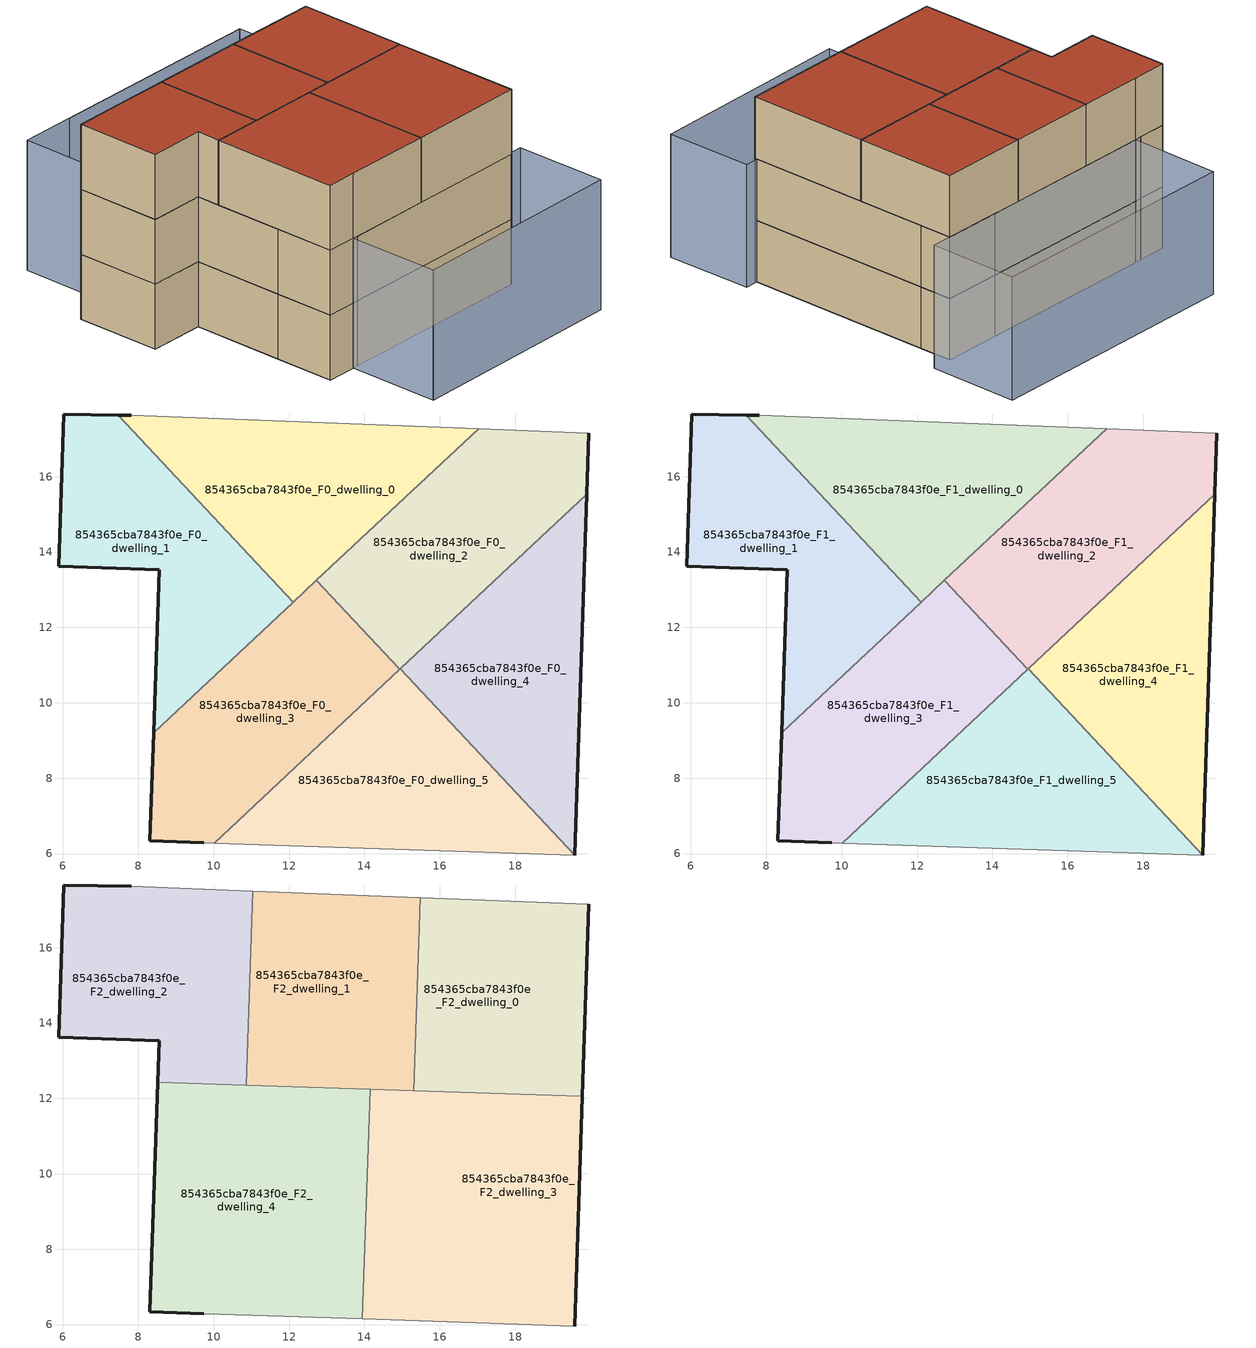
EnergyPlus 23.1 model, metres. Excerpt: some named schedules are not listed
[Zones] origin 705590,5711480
854365cba7843f0e_F0_dwelling_0
 floor ground (EU_floor_Construction): 17.03,17.27 7.82,17.62 7.47,17.63 12.11,12.67 z0
 wall outside (EU_wall_Construction): 7.47,17.63 7.82,17.62 z0:3
 wall to 854365cba7843f0e_F0_dwelling_1 (EU_wall_Construction): 12.11,12.67 7.47,17.63 z0:3
 wall adiabatic (EU_wall_Construction): 7.82,17.62 17.03,17.27 z0:3
 wall to 854365cba7843f0e_F0_dwelling_2 (EU_wall_Construction): 17.03,17.27 12.73,13.25 z0:3
 wall to 854365cba7843f0e_F0_dwelling_3 (EU_wall_Construction): 12.73,13.25 12.11,12.67 z0:3
854365cba7843f0e_F0_dwelling_1
 floor ground (EU_floor_Construction): 12.11,12.67 7.47,17.63 6.02,17.66 5.89,13.63 8.55,13.53 8.41,9.21 z0
 wall outside (EU_wall_Construction): 8.41,9.21 8.55,13.53 5.89,13.63 6.02,17.66 7.47,17.63 z0:3
 wall to 854365cba7843f0e_F0_dwelling_3 (EU_wall_Construction): 12.11,12.67 8.41,9.21 z0:3
854365cba7843f0e_F0_dwelling_2
 floor ground (EU_floor_Construction): 19.9,15.53 19.95,17.16 17.03,17.27 12.72,13.25 14.94,10.88 z0
 wall outside (EU_wall_Construction): 19.95,17.16 19.9,15.53 z0:3
 wall to 854365cba7843f0e_F0_dwelling_3 (EU_wall_Construction): 14.94,10.88 12.72,13.25 z0:3
 wall adiabatic (EU_wall_Construction): 17.03,17.27 19.95,17.16 z0:3
 wall to 854365cba7843f0e_F0_dwelling_4 (EU_wall_Construction): 19.9,15.53 14.96,10.9 z0:3
 wall to 854365cba7843f0e_F0_dwelling_5 (EU_wall_Construction): 14.96,10.9 14.94,10.88 z0:3
854365cba7843f0e_F0_dwelling_3
 floor ground (EU_floor_Construction): 14.94,10.88 12.72,13.25 8.41,9.21 8.31,6.34 9.74,6.29 10.01,6.28 z0
 wall outside (EU_wall_Construction): 9.74,6.29 8.31,6.34 8.41,9.21 z0:3
 wall adiabatic (EU_wall_Construction): 10.01,6.28 9.74,6.29 z0:3
 wall to 854365cba7843f0e_F0_dwelling_5 (EU_wall_Construction): 14.94,10.88 10.01,6.28 z0:3
854365cba7843f0e_F0_dwelling_4
 floor ground (EU_floor_Construction): 19.58,5.96 19.9,15.53 14.96,10.9 z0
 wall outside (EU_wall_Construction): 19.9,15.53 19.58,5.96 z0:3
 wall to 854365cba7843f0e_F0_dwelling_5 (EU_wall_Construction): 19.58,5.96 14.96,10.9 z0:3
854365cba7843f0e_F0_dwelling_5
 floor ground (EU_floor_Construction): 19.58,5.96 14.96,10.9 10.01,6.28 z0
 wall adiabatic (EU_wall_Construction): 19.58,5.96 10.01,6.28 z0:3
854365cba7843f0e_F1_dwelling_0
 floor to 854365cba7843f0e_F0_dwelling_0 (EU_floor_Construction): 17.03,17.27 7.82,17.62 7.47,17.63 12.11,12.67 z3
 wall outside (EU_wall_Construction): 7.47,17.63 7.82,17.62 z3:6
 wall to 854365cba7843f0e_F1_dwelling_1 (EU_wall_Construction): 12.11,12.67 7.47,17.63 z3:6
 wall adiabatic (EU_wall_Construction): 7.82,17.62 17.03,17.27 z3:6
 wall to 854365cba7843f0e_F1_dwelling_2 (EU_wall_Construction): 17.03,17.27 12.73,13.25 z3:6
 wall to 854365cba7843f0e_F1_dwelling_3 (EU_wall_Construction): 12.73,13.25 12.11,12.67 z3:6
854365cba7843f0e_F1_dwelling_1
 floor to 854365cba7843f0e_F0_dwelling_1 (EU_floor_Construction): 12.11,12.67 7.47,17.63 6.02,17.66 5.89,13.63 8.55,13.53 8.41,9.21 z3
 wall outside (EU_wall_Construction): 8.41,9.21 8.55,13.53 5.89,13.63 6.02,17.66 7.47,17.63 z3:6
 wall to 854365cba7843f0e_F1_dwelling_3 (EU_wall_Construction): 12.11,12.67 8.41,9.21 z3:6
854365cba7843f0e_F1_dwelling_2
 floor to 854365cba7843f0e_F0_dwelling_2 (EU_floor_Construction): 19.9,15.53 19.95,17.16 17.03,17.27 12.72,13.25 14.94,10.88 z3
 wall outside (EU_wall_Construction): 19.95,17.16 19.9,15.53 z3:6
 wall to 854365cba7843f0e_F1_dwelling_3 (EU_wall_Construction): 14.94,10.88 12.72,13.25 z3:6
 wall adiabatic (EU_wall_Construction): 17.03,17.27 19.95,17.16 z3:6
 wall to 854365cba7843f0e_F1_dwelling_4 (EU_wall_Construction): 19.9,15.53 14.96,10.9 z3:6
 wall to 854365cba7843f0e_F1_dwelling_5 (EU_wall_Construction): 14.96,10.9 14.94,10.88 z3:6
854365cba7843f0e_F1_dwelling_3
 floor to 854365cba7843f0e_F0_dwelling_3 (EU_floor_Construction): 14.94,10.88 12.72,13.25 8.41,9.21 8.31,6.34 9.74,6.29 10.01,6.28 z3
 wall outside (EU_wall_Construction): 9.74,6.29 8.31,6.34 8.41,9.21 z3:6
 wall adiabatic (EU_wall_Construction): 10.01,6.28 9.74,6.29 z3:6
 wall to 854365cba7843f0e_F1_dwelling_5 (EU_wall_Construction): 14.94,10.88 10.01,6.28 z3:6
854365cba7843f0e_F1_dwelling_4
 floor to 854365cba7843f0e_F0_dwelling_4 (EU_floor_Construction): 19.58,5.96 19.9,15.53 14.96,10.9 z3
 wall outside (EU_wall_Construction): 19.9,15.53 19.58,5.96 z3:6
 wall to 854365cba7843f0e_F1_dwelling_5 (EU_wall_Construction): 19.58,5.96 14.96,10.9 z3:6
854365cba7843f0e_F1_dwelling_5
 floor to 854365cba7843f0e_F0_dwelling_5 (EU_floor_Construction): 19.58,5.96 14.96,10.9 10.01,6.28 z3
 wall adiabatic (EU_wall_Construction): 19.58,5.96 10.01,6.28 z3:6
854365cba7843f0e_F2_dwelling_0
 floor to 854365cba7843f0e_F1_dwelling_2 (EU_floor_Construction): 19.9,15.53 19.95,17.16 17.03,17.27 15.43,15.78 15.31,12.2 16.31,12.17 z6
 floor to 854365cba7843f0e_F1_dwelling_0 (EU_floor_Construction): 17.03,17.27 15.48,17.33 15.43,15.78 z6
 floor to 854365cba7843f0e_F1_dwelling_4 (EU_floor_Construction): 19.78,12.05 19.9,15.53 16.31,12.17 z6
 wall outside (EU_wall_Construction): 19.95,17.16 19.78,12.05 z6:9
 wall to 854365cba7843f0e_F2_dwelling_1 (EU_wall_Construction): 15.31,12.2 15.48,17.33 z6:9
 wall adiabatic (EU_wall_Construction): 15.48,17.33 19.95,17.16 z6:9
 wall to 854365cba7843f0e_F2_dwelling_3 (EU_wall_Construction): 19.78,12.05 15.31,12.2 z6:9
 roof outside (EU_roof_Construction): 19.95,17.16 19.78,12.05 15.31,12.2 15.48,17.33 z9
854365cba7843f0e_F2_dwelling_1
 floor to 854365cba7843f0e_F1_dwelling_0 (EU_floor_Construction): 15.43,15.78 15.48,17.33 11.03,17.5 10.91,13.95 12.11,12.67 z6
 floor to 854365cba7843f0e_F1_dwelling_2 (EU_floor_Construction): 15.31,12.2 15.43,15.78 12.73,13.25 13.65,12.26 z6
 floor to 854365cba7843f0e_F1_dwelling_3 (EU_floor_Construction): 13.65,12.26 12.73,13.25 11.74,12.32 z6
 floor to 854365cba7843f0e_F1_dwelling_1 (EU_floor_Construction): 12.11,12.67 10.91,13.95 10.86,12.35 11.74,12.32 z6
 wall to 854365cba7843f0e_F2_dwelling_2 (EU_wall_Construction): 10.86,12.35 11.03,17.5 z6:9
 wall adiabatic (EU_wall_Construction): 11.03,17.5 15.48,17.33 z6:9
 wall to 854365cba7843f0e_F2_dwelling_4 (EU_wall_Construction): 14.15,12.24 10.86,12.35 z6:9
 wall to 854365cba7843f0e_F2_dwelling_3 (EU_wall_Construction): 15.31,12.2 14.15,12.24 z6:9
 roof outside (EU_roof_Construction): 15.48,17.33 15.31,12.2 10.86,12.35 11.03,17.5 z9
854365cba7843f0e_F2_dwelling_2
 floor to 854365cba7843f0e_F1_dwelling_1 (EU_floor_Construction): 10.86,12.35 10.91,13.95 7.47,17.63 6.02,17.66 5.89,13.63 8.55,13.53 8.52,12.43 z6
 floor to 854365cba7843f0e_F1_dwelling_0 (EU_floor_Construction): 10.91,13.95 11.03,17.5 7.82,17.62 7.47,17.63 z6
 wall outside (EU_wall_Construction): 8.52,12.43 8.55,13.53 5.89,13.63 6.02,17.66 7.82,17.62 z6:9
 wall adiabatic (EU_wall_Construction): 7.82,17.62 11.03,17.5 z6:9
 wall to 854365cba7843f0e_F2_dwelling_4 (EU_wall_Construction): 10.86,12.35 8.52,12.43 z6:9
 roof outside (EU_roof_Construction): 11.03,17.5 10.86,12.35 8.52,12.43 8.55,13.53 5.89,13.63 6.02,17.66 7.82,17.62 z9
854365cba7843f0e_F2_dwelling_3
 floor to 854365cba7843f0e_F1_dwelling_4 (EU_floor_Construction): 19.58,5.96 19.78,12.05 16.31,12.17 14.96,10.9 z6
 floor to 854365cba7843f0e_F1_dwelling_5 (EU_floor_Construction): 19.58,5.96 14.96,10.9 14.08,10.08 13.94,6.15 z6
 floor to 854365cba7843f0e_F1_dwelling_3 (EU_floor_Construction): 14.93,10.88 14.13,11.74 14.08,10.08 z6
 floor to 854365cba7843f0e_F1_dwelling_2 (EU_floor_Construction): 16.31,12.17 14.15,12.24 14.13,11.74 14.93,10.88 z6
 wall outside (EU_wall_Construction): 19.78,12.05 19.58,5.96 z6:9
 wall to 854365cba7843f0e_F2_dwelling_4 (EU_wall_Construction): 13.94,6.15 14.15,12.24 z6:9
 wall adiabatic (EU_wall_Construction): 19.58,5.96 13.94,6.15 z6:9
 roof outside (EU_roof_Construction): 19.78,12.05 19.58,5.96 13.94,6.15 14.15,12.24 z9
854365cba7843f0e_F2_dwelling_4
 floor to 854365cba7843f0e_F1_dwelling_3 (EU_floor_Construction): 14.08,10.08 14.13,11.74 13.65,12.26 11.74,12.32 8.41,9.21 8.31,6.34 9.74,6.29 10.01,6.28 z6
 floor to 854365cba7843f0e_F1_dwelling_1 (EU_floor_Construction): 11.74,12.32 8.52,12.43 8.41,9.21 z6
 floor to 854365cba7843f0e_F1_dwelling_5 (EU_floor_Construction): 13.94,6.15 14.08,10.08 10.01,6.28 z6
 floor to 854365cba7843f0e_F1_dwelling_2 (EU_floor_Construction): 14.13,11.74 14.15,12.24 13.65,12.26 z6
 wall outside (EU_wall_Construction): 9.74,6.29 8.31,6.34 8.52,12.43 z6:9
 wall adiabatic (EU_wall_Construction): 13.94,6.15 9.74,6.29 z6:9
 roof outside (EU_roof_Construction): 14.15,12.24 13.94,6.15 9.74,6.29 8.31,6.34 8.52,12.43 z9
shading: 21.07,21.59 10.61,22 / 9.63,1.98 20.15,1.72 / 20.15,1.72 9.63,1.98 / 9.63,1.98 9.74,6.32 / 9.74,6.32 20.26,6.06 / 20.26,6.06 20.15,1.72 / 20.96,17.12 7.82,17.62 / 7.82,17.62 7.99,22.1 / 7.99,22.1 21.13,21.6 / 21.13,21.6 20.96,17.12 z0:6
[Building]
EU S2 Campaign: North Axis=0; Terrain=City; Solar Distribution=FullExterior
[Site:Location]
London: Latitude=51.5; Longitude=-0.5; Time Zone=0; Elevation=25
[SizingPeriod:WeatherFileDays]
AnnualSizingPeriod: Begin Month=1; Begin Day of Month=1; End Month=12; End Day of Month=31; Day of Week for Start Day=Monday; Use Weather File Daylight Saving Period=No; Use Weather File Rain and Snow Indicators=No
[MATERIAL]
EU_InternalMass_Material: Roughness=MediumRough; Thickness=0.1; Conductivity=1; Density=1800; Specific Heat=900; Thermal Absorptance=0.9; Solar Absorptance=0.7; Visible Absorptance=0.7
[MATERIAL:NOMASS] Roughness=MediumRough; Thermal Absorptance=0.9; Solar Absorptance=0.7; Visible Absorptance=0.7
Name | Thermal Resistance
EU_wall_NoMass | 1.04674
EU_roof_NoMass | 4.32442
EU_floor_NoMass | 2.04616
[CONSTRUCTION]
EU_wall_Construction: EU_wall_NoMass
EU_roof_Construction: EU_roof_NoMass
EU_floor_Construction: EU_floor_NoMass
EU_InternalMass_Construction: EU_InternalMass_Material
[ZONE] Type=1; Multiplier=1; Ceiling Height=autocalculate; Floor Area=autocalculate; Part of Total Floor Area=Yes
Name | Volume
854365cba7843f0e_F0_dwelling_0; 854365cba7843f0e_F1_dwelling_0 | 68.7231
854365cba7843f0e_F2_dwelling_0 | 68.7305
854365cba7843f0e_F0_dwelling_1; 854365cba7843f0e_F1_dwelling_1 | 68.7209
854365cba7843f0e_F2_dwelling_1 | 68.7319
854365cba7843f0e_F0_dwelling_2; 854365cba7843f0e_F1_dwelling_2 | 68.7224
854365cba7843f0e_F2_dwelling_2 | 68.7275
854365cba7843f0e_F0_dwelling_3; 854365cba7843f0e_F1_dwelling_3 | 68.7253
854365cba7843f0e_F2_dwelling_3 | 103.074
854365cba7843f0e_F0_dwelling_4; 854365cba7843f0e_F1_dwelling_4 | 68.7144
854365cba7843f0e_F2_dwelling_4 | 103.069
854365cba7843f0e_F0_dwelling_5; 854365cba7843f0e_F1_dwelling_5 | 68.729
[INTERNALMASS] Construction=EU_InternalMass_Construction
Name | Zone or ZoneList | Surface Area
854365cba7843f0e_F0_dwelling_0_EU_InternalMass | 854365cba7843f0e_F0_dwelling_0 | 22.908
854365cba7843f0e_F0_dwelling_1_EU_InternalMass | 854365cba7843f0e_F0_dwelling_1 | 22.9067
854365cba7843f0e_F0_dwelling_2_EU_InternalMass | 854365cba7843f0e_F0_dwelling_2 | 22.9073
854365cba7843f0e_F0_dwelling_3_EU_InternalMass | 854365cba7843f0e_F0_dwelling_3 | 22.9086
854365cba7843f0e_F0_dwelling_4_EU_InternalMass | 854365cba7843f0e_F0_dwelling_4 | 22.9073
854365cba7843f0e_F0_dwelling_5_EU_InternalMass | 854365cba7843f0e_F0_dwelling_5 | 22.9073
854365cba7843f0e_F1_dwelling_0_EU_InternalMass | 854365cba7843f0e_F1_dwelling_0 | 22.908
854365cba7843f0e_F1_dwelling_1_EU_InternalMass | 854365cba7843f0e_F1_dwelling_1 | 22.9067
854365cba7843f0e_F1_dwelling_2_EU_InternalMass | 854365cba7843f0e_F1_dwelling_2 | 22.9073
854365cba7843f0e_F1_dwelling_3_EU_InternalMass | 854365cba7843f0e_F1_dwelling_3 | 22.9086
854365cba7843f0e_F1_dwelling_4_EU_InternalMass | 854365cba7843f0e_F1_dwelling_4 | 22.9073
854365cba7843f0e_F1_dwelling_5_EU_InternalMass | 854365cba7843f0e_F1_dwelling_5 | 22.9073
854365cba7843f0e_F2_dwelling_0_EU_InternalMass | 854365cba7843f0e_F2_dwelling_0 | 22.9103
854365cba7843f0e_F2_dwelling_1_EU_InternalMass | 854365cba7843f0e_F2_dwelling_1 | 22.9103
854365cba7843f0e_F2_dwelling_2_EU_InternalMass | 854365cba7843f0e_F2_dwelling_2 | 22.9089
854365cba7843f0e_F2_dwelling_3_EU_InternalMass | 854365cba7843f0e_F2_dwelling_3 | 34.358
854365cba7843f0e_F2_dwelling_4_EU_InternalMass | 854365cba7843f0e_F2_dwelling_4 | 34.3562
[OTHEREQUIPMENT] Fuel Type=Electricity; Design Level Calculation Method=Watts/Area; Power per Zone Floor Area=1; Fraction Latent=0; Fraction Radiant=0; Fraction Lost=0; Carbon Dioxide Generation Rate=0; EndUse Subcategory=EU_Step8_InternalGains
Name | Zone or ZoneList or Space or SpaceList | Schedule
EU_Step8_InternalGain_854365cba7843f0e_F0_dwelling_0_f000 | 854365cba7843f0e_F0_dwelling_0 | EU_Step8_GainSchedule_854365cba7843f0e_F0_dwelling_0_f000
EU_Step8_InternalGain_854365cba7843f0e_F0_dwelling_1_f000 | 854365cba7843f0e_F0_dwelling_1 | EU_Step8_GainSchedule_854365cba7843f0e_F0_dwelling_1_f000
EU_Step8_InternalGain_854365cba7843f0e_F0_dwelling_2_f000 | 854365cba7843f0e_F0_dwelling_2 | EU_Step8_GainSchedule_854365cba7843f0e_F0_dwelling_2_f000
EU_Step8_InternalGain_854365cba7843f0e_F0_dwelling_3_f000 | 854365cba7843f0e_F0_dwelling_3 | EU_Step8_GainSchedule_854365cba7843f0e_F0_dwelling_3_f000
EU_Step8_InternalGain_854365cba7843f0e_F0_dwelling_4_f000 | 854365cba7843f0e_F0_dwelling_4 | EU_Step8_GainSchedule_854365cba7843f0e_F0_dwelling_4_f000
EU_Step8_InternalGain_854365cba7843f0e_F0_dwelling_5_f000 | 854365cba7843f0e_F0_dwelling_5 | EU_Step8_GainSchedule_854365cba7843f0e_F0_dwelling_5_f000
EU_Step8_InternalGain_854365cba7843f0e_F1_dwelling_0_f000 | 854365cba7843f0e_F1_dwelling_0 | EU_Step8_GainSchedule_854365cba7843f0e_F1_dwelling_0_f000
EU_Step8_InternalGain_854365cba7843f0e_F1_dwelling_1_f000 | 854365cba7843f0e_F1_dwelling_1 | EU_Step8_GainSchedule_854365cba7843f0e_F1_dwelling_1_f000
EU_Step8_InternalGain_854365cba7843f0e_F1_dwelling_2_f000 | 854365cba7843f0e_F1_dwelling_2 | EU_Step8_GainSchedule_854365cba7843f0e_F1_dwelling_2_f000
EU_Step8_InternalGain_854365cba7843f0e_F1_dwelling_3_f000 | 854365cba7843f0e_F1_dwelling_3 | EU_Step8_GainSchedule_854365cba7843f0e_F1_dwelling_3_f000
EU_Step8_InternalGain_854365cba7843f0e_F1_dwelling_4_f000 | 854365cba7843f0e_F1_dwelling_4 | EU_Step8_GainSchedule_854365cba7843f0e_F1_dwelling_4_f000
EU_Step8_InternalGain_854365cba7843f0e_F1_dwelling_5_f000 | 854365cba7843f0e_F1_dwelling_5 | EU_Step8_GainSchedule_854365cba7843f0e_F1_dwelling_5_f000
EU_Step8_InternalGain_854365cba7843f0e_F2_dwelling_0_f000 | 854365cba7843f0e_F2_dwelling_0 | EU_Step8_GainSchedule_854365cba7843f0e_F2_dwelling_0_f000
EU_Step8_InternalGain_854365cba7843f0e_F2_dwelling_1_f000 | 854365cba7843f0e_F2_dwelling_1 | EU_Step8_GainSchedule_854365cba7843f0e_F2_dwelling_1_f000
EU_Step8_InternalGain_854365cba7843f0e_F2_dwelling_2_f000 | 854365cba7843f0e_F2_dwelling_2 | EU_Step8_GainSchedule_854365cba7843f0e_F2_dwelling_2_f000
EU_Step8_InternalGain_854365cba7843f0e_F2_dwelling_3_f000 | 854365cba7843f0e_F2_dwelling_3 | EU_Step8_GainSchedule_854365cba7843f0e_F2_dwelling_3_f000
EU_Step8_InternalGain_854365cba7843f0e_F2_dwelling_4_f000 | 854365cba7843f0e_F2_dwelling_4 | EU_Step8_GainSchedule_854365cba7843f0e_F2_dwelling_4_f000
[ZONEVENTILATION:DESIGNFLOWRATE] Schedule=EU_AlwaysOn; Design Flow Rate Calculation Method=AirChanges/Hour; Air Changes per Hour=0.488719; Ventilation Type=Natural; Fan Pressure Rise=0; Fan Total Efficiency=1; Constant Term Coefficient=1; Temperature Term Coefficient=0; Velocity Term Coefficient=0; Velocity Squared Term Coefficient=0; Minimum Indoor Temperature=-100; Maximum Indoor Temperature=100; Delta Temperature=-100; Minimum Outdoor Temperature=-100; Maximum Outdoor Temperature=100; Maximum Wind Speed=40
Name | Zone or ZoneList or Space or SpaceList
EU_ConstantAir_854365cba7843f0e_F0_dwelling_0 | 854365cba7843f0e_F0_dwelling_0
EU_ConstantAir_854365cba7843f0e_F0_dwelling_1 | 854365cba7843f0e_F0_dwelling_1
EU_ConstantAir_854365cba7843f0e_F0_dwelling_2 | 854365cba7843f0e_F0_dwelling_2
EU_ConstantAir_854365cba7843f0e_F0_dwelling_3 | 854365cba7843f0e_F0_dwelling_3
EU_ConstantAir_854365cba7843f0e_F0_dwelling_4 | 854365cba7843f0e_F0_dwelling_4
EU_ConstantAir_854365cba7843f0e_F0_dwelling_5 | 854365cba7843f0e_F0_dwelling_5
EU_ConstantAir_854365cba7843f0e_F1_dwelling_0 | 854365cba7843f0e_F1_dwelling_0
EU_ConstantAir_854365cba7843f0e_F1_dwelling_1 | 854365cba7843f0e_F1_dwelling_1
EU_ConstantAir_854365cba7843f0e_F1_dwelling_2 | 854365cba7843f0e_F1_dwelling_2
EU_ConstantAir_854365cba7843f0e_F1_dwelling_3 | 854365cba7843f0e_F1_dwelling_3
EU_ConstantAir_854365cba7843f0e_F1_dwelling_4 | 854365cba7843f0e_F1_dwelling_4
EU_ConstantAir_854365cba7843f0e_F1_dwelling_5 | 854365cba7843f0e_F1_dwelling_5
EU_ConstantAir_854365cba7843f0e_F2_dwelling_0 | 854365cba7843f0e_F2_dwelling_0
EU_ConstantAir_854365cba7843f0e_F2_dwelling_1 | 854365cba7843f0e_F2_dwelling_1
EU_ConstantAir_854365cba7843f0e_F2_dwelling_2 | 854365cba7843f0e_F2_dwelling_2
EU_ConstantAir_854365cba7843f0e_F2_dwelling_3 | 854365cba7843f0e_F2_dwelling_3
EU_ConstantAir_854365cba7843f0e_F2_dwelling_4 | 854365cba7843f0e_F2_dwelling_4
[HVACTEMPLATE:THERMOSTAT] Constant Heating Setpoint=20; Constant Cooling Setpoint=50
EU_HeatOnly_854365cba7843f0e_F0_dwelling_0; EU_HeatOnly_854365cba7843f0e_F0_dwelling_1; EU_HeatOnly_854365cba7843f0e_F0_dwelling_2; EU_HeatOnly_854365cba7843f0e_F0_dwelling_3; EU_HeatOnly_854365cba7843f0e_F0_dwelling_4; EU_HeatOnly_854365cba7843f0e_F0_dwelling_5; EU_HeatOnly_854365cba7843f0e_F1_dwelling_0; EU_HeatOnly_854365cba7843f0e_F1_dwelling_1; EU_HeatOnly_854365cba7843f0e_F1_dwelling_2
